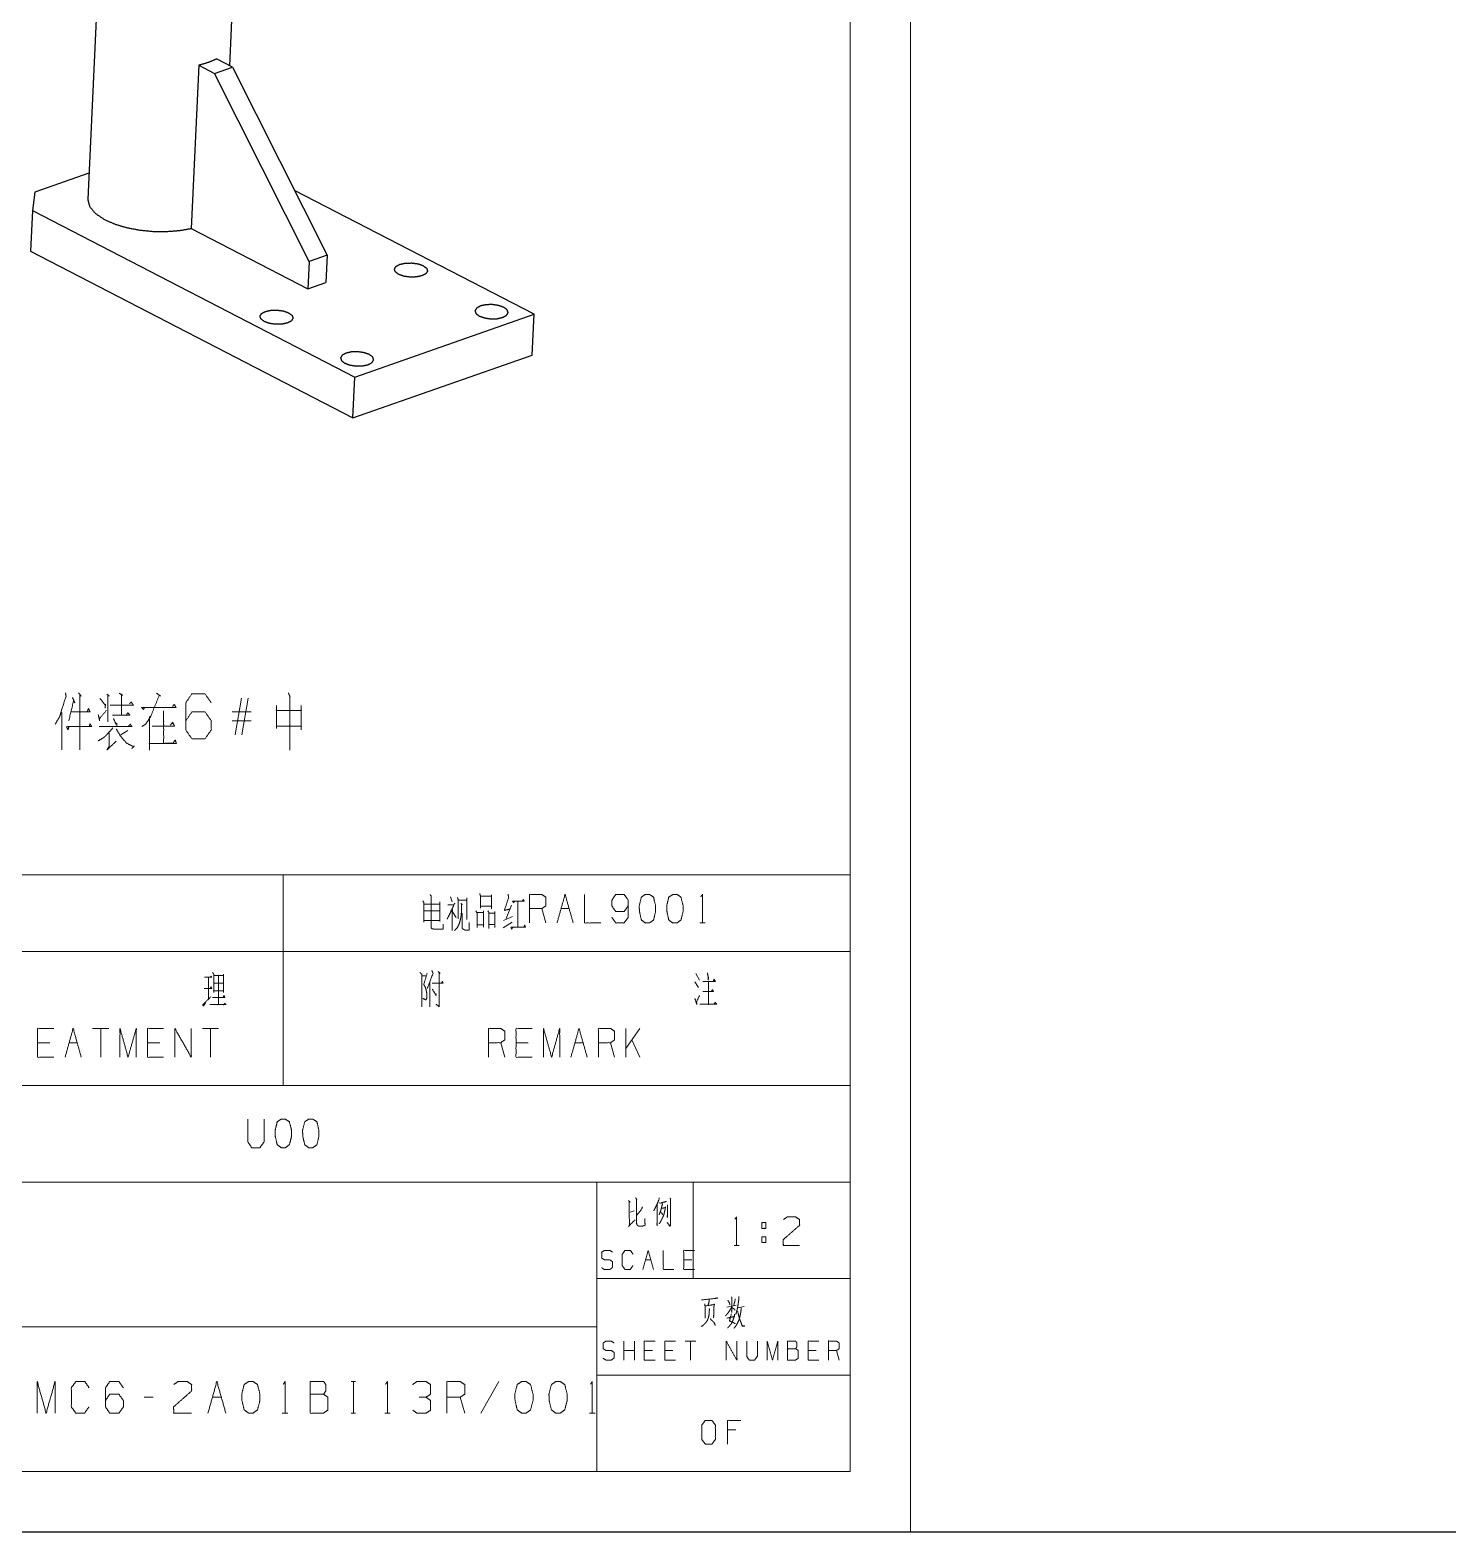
# Model space of a CAD drawing. Header units: millimetres. Extents: x 2210 to 79821, y -19430 to 2344.
# Drawn here: x 7798.7 to 7916.2, y 1492.8 to 1617.3 of the extents above; entities that cross this region are included whole.
import ezdxf

# ---------------------------------------------------------------- set-up
doc = ezdxf.new("R2010")
doc.units = ezdxf.units.MM
doc.layers.add('101', color=7, linetype='Continuous', true_color=0xffffff)

msp = doc.modelspace()

# ---------------------------------------------------------------- linework, layer by layer
msp.add_line((2209.78, 1492.82), (13049.16, 1492.82))
at = {"layer": '101', "color": 133, "linetype": 'Continuous', "lineweight": 18}
for p, q in [((7871.68, 1492.82), (7871.68, 1789.82)), ((7866.68, 1497.82), (7866.68, 1784.82)), ((7686.68, 1529.82), (7866.68, 1529.82)), ((7686.68, 1521.82), (7866.68, 1521.82)), ((7845.68, 1521.82), (7845.68, 1497.82)), ((7853.68, 1521.82), (7853.68, 1513.82)), ((7845.68, 1513.82), (7866.68, 1513.82)), ((7736.68, 1509.82), (7845.68, 1509.82)), ((7845.68, 1505.82), (7866.68, 1505.82)), ((7476.68, 1497.82), (7866.68, 1497.82)), ((7686.68, 1497.82), (7866.68, 1497.82)), ((7451.68, 1492.82), (7871.68, 1492.82))]:
    msp.add_line(p, q, dxfattribs=at)
at = {"layer": '101', "color": 92, "linetype": 'Continuous', "lineweight": 25}
for p, q in [((7806.08, 1659.65), (7803.5, 1603.3)), ((7815.27, 1614.36), (7817.32, 1659.13)), ((7803.6, 1605.46), (7799.1, 1603.88)), ((7799.1, 1603.88), (7798.91, 1602.36)), ((7840.49, 1593.76), (7820.63, 1604.03)), ((7798.91, 1602.36), (7798.76, 1598.98)), ((7798.91, 1602.36), (7825.64, 1588.54)), ((7798.76, 1598.98), (7825.48, 1585.16)), ((7825.64, 1588.54), (7840.49, 1593.76)), ((7840.34, 1590.38), (7840.49, 1593.76)), ((7825.48, 1585.16), (7840.34, 1590.38)), ((7825.48, 1585.16), (7825.64, 1588.54))]:
    msp.add_line(p, q, dxfattribs=at)
at = {"layer": '101', "color": 72, "linetype": 'Continuous', "lineweight": 25}
for p, q in [((7815.49, 1614.24), (7814.18, 1614.92)), ((7812.7, 1614.4), (7812.08, 1600.87)), ((7812.7, 1614.4), (7814.01, 1613.72)), ((7814.01, 1613.72), (7815.49, 1614.24)), ((7821.85, 1598.13), (7814.01, 1613.72)), ((7815.49, 1614.24), (7823.33, 1598.65)), ((7812.08, 1600.87), (7821.74, 1595.88)), ((7823.33, 1598.65), (7821.85, 1598.13)), ((7823.33, 1598.65), (7823.23, 1596.4)), ((7821.85, 1598.13), (7821.74, 1595.88)), ((7821.74, 1595.88), (7823.23, 1596.4))]:
    msp.add_line(p, q, dxfattribs=at)
at = {"layer": '101', "color": 72, "linetype": 'Continuous', "lineweight": 18}
for p, q in [((7815.71, 1558.91), (7816.24, 1561.95)), ((7816.8, 1561.95), (7816.27, 1558.91)), ((7801.34, 1560.76), (7801.34, 1557.65)), ((7817.05, 1560.8), (7815.46, 1560.8)), ((7817.05, 1560.06), (7815.46, 1560.06)), ((7806.82, 1559.27), (7806.24, 1558.91)), ((7789.68, 1547.28), (7819.68, 1547.28)), ((7819.68, 1547.28), (7819.68, 1540.93)), ((7819.68, 1547.28), (7866.68, 1547.28)), ((7866.68, 1547.28), (7866.68, 1540.93)), ((7832.67, 1545.05), (7832.67, 1543.42)), ((7833.55, 1545.47), (7833.71, 1545.05)), ((7839.13, 1545.05), (7839.13, 1543)), ((7831.36, 1544.85), (7832.63, 1544.85)), ((7831.36, 1544.32), (7832.63, 1544.32)), ((7833.73, 1544.22), (7834.03, 1543.75)), ((7837.96, 1543.52), (7838.69, 1543.85)), ((7838.61, 1544.77), (7838.17, 1543.67)), ((7841.46, 1543.3), (7841.12, 1544.5)), ((7842.73, 1544.5), (7843.4, 1544.5)), ((7831.38, 1543.52), (7832.63, 1543.52)), ((7837.94, 1542.9), (7838.67, 1543.37)), ((7854.23, 1543.3), (7854.66, 1543.3)), ((7789.68, 1540.93), (7819.68, 1540.93)), ((7819.68, 1540.93), (7866.68, 1540.93)), ((7819.68, 1540.93), (7819.68, 1529.82)), ((7866.68, 1540.93), (7866.68, 1529.82)), ((7831.2, 1538.92), (7831.56, 1538.92)), ((7832.53, 1539.27), (7832.7, 1539.12)), ((7853.9, 1539.12), (7854.2, 1538.57)), ((7813.5, 1538.77), (7813.5, 1536.95)), ((7813.94, 1538.3), (7814.72, 1538.3)), ((7831.86, 1538.42), (7831.86, 1536.35)), ((7853.81, 1538.42), (7854.11, 1537.95)), ((7805.24, 1534.56), (7803.9, 1534.56)), ((7804.57, 1534.56), (7804.57, 1532.18)), ((7814.34, 1534.56), (7813, 1534.56)), ((7813.67, 1534.56), (7813.67, 1532.18)), ((7849.26, 1534.56), (7848.1, 1532.91)), ((7848.1, 1532.18), (7848.1, 1534.56)), ((7800.35, 1533.38), (7799.34, 1533.38)), ((7801.95, 1533.38), (7802.63, 1533.38)), ((7809.46, 1533.38), (7808.45, 1533.38)), ((7838.06, 1532.18), (7837.72, 1533.38)), ((7840, 1533.38), (7838.99, 1533.38)), ((7843.88, 1533.38), (7844.55, 1533.38)), ((7847.16, 1532.18), (7846.83, 1533.38)), ((7849.26, 1532.18), (7848.59, 1533.61)), ((7789.68, 1529.82), (7819.68, 1529.82)), ((7819.68, 1529.82), (7866.68, 1529.82)), ((7848.46, 1519.32), (7848.78, 1519.44)), ((7857.06, 1516.56), (7857.48, 1516.56)), ((7859.37, 1517.29), (7859.7, 1517.29)), ((7859.37, 1517.29), (7859.37, 1516.81)), ((7849.72, 1515.38), (7850.17, 1515.38)), ((7853.56, 1515.38), (7852.89, 1515.38)), ((7856.46, 1511.45), (7857.25, 1511.62)), ((7857.37, 1511.39), (7857.91, 1511.51)), ((7847.92, 1507.07), (7847.92, 1508.64)), ((7848.81, 1507.87), (7847.92, 1507.87)), ((7848.81, 1507.07), (7848.81, 1508.64)), ((7850.29, 1507.87), (7849.62, 1507.87)), ((7851.98, 1507.87), (7851.32, 1507.87)), ((7853.9, 1508.64), (7853.01, 1508.64)), ((7853.46, 1508.64), (7853.46, 1507.07)), ((7863.87, 1507.87), (7863.2, 1507.87)), ((7865.78, 1507.07), (7865.56, 1507.87)), ((7825.32, 1505.29), (7825.69, 1505.29)), ((7825.51, 1505.29), (7825.51, 1502.67)), ((7837.57, 1505.29), (7836.08, 1502.67)), ((7808.91, 1503.99), (7808.17, 1503.99)), ((7813.83, 1503.99), (7814.57, 1503.99)), ((7834.74, 1502.67), (7834.37, 1503.99)), ((7819.62, 1502.67), (7820.09, 1502.67)), ((7825.32, 1502.67), (7825.69, 1502.67)), ((7828.11, 1502.67), (7828.57, 1502.67)), ((7845.08, 1502.67), (7845.55, 1502.67)), ((7857.21, 1501.28), (7856.52, 1501.28))]:
    msp.add_line(p, q, dxfattribs=at)
at = {"layer": '101', "color": 72, "linetype": 'Continuous', "lineweight": 25}
msp.add_open_spline([(7814.18, 1614.92), (7813.5, 1614.63), (7812.7, 1614.4)], degree=1, knots=[0, 0, 0.470752, 1, 1], dxfattribs=at)
at = {"layer": '101', "color": 92, "linetype": 'Continuous', "lineweight": 25}
for points, knots in [([(7803.5, 1603.3), (7803.65, 1602.7), (7804.14, 1602.11), (7804.94, 1601.58)], [0, 0, 0.266456, 0.591665, 1, 1]), ([(7804.94, 1601.58), (7805.77, 1601.23), (7806.73, 1600.94), (7807.78, 1600.74), (7808.88, 1600.63), (7810, 1600.62), (7811.08, 1600.7), (7812.08, 1600.87)], [0, 0, 0.123162, 0.260055, 0.40687, 0.559108, 0.711922, 0.860423, 1, 1]), ([(7829.26, 1597.07), (7829.69, 1596.91), (7830.21, 1596.84), (7830.74, 1596.85), (7831.2, 1596.95), (7831.52, 1597.12), (7831.66, 1597.34), (7831.58, 1597.57), (7831.31, 1597.78), (7830.88, 1597.94), (7830.36, 1598.01), (7829.83, 1598), (7829.37, 1597.9), (7829.05, 1597.73), (7828.91, 1597.51), (7828.99, 1597.28), (7829.26, 1597.07)], [0, 0, 0.071443, 0.153652, 0.236754, 0.310623, 0.36774, 0.407834, 0.446061, 0.500001, 0.571437, 0.653653, 0.736748, 0.810617, 0.867741, 0.907834, 0.94606, 1, 1]), ([(7818.12, 1593.16), (7818.55, 1593), (7819.07, 1592.93), (7819.6, 1592.94), (7820.06, 1593.04), (7820.38, 1593.21), (7820.51, 1593.43), (7820.44, 1593.66), (7820.16, 1593.87), (7819.73, 1594.03), (7819.21, 1594.1), (7818.68, 1594.09), (7818.22, 1593.99), (7817.9, 1593.82), (7817.77, 1593.6), (7817.85, 1593.37), (7818.12, 1593.16)], [0, 0, 0.071443, 0.153652, 0.236754, 0.310623, 0.36774, 0.407834, 0.446061, 0.500001, 0.571437, 0.653653, 0.736748, 0.810617, 0.867741, 0.907834, 0.94606, 1, 1]), ([(7837.99, 1594.33), (7838.26, 1594.12), (7838.34, 1593.89), (7838.21, 1593.67), (7837.88, 1593.5), (7837.42, 1593.39), (7836.89, 1593.38), (7836.37, 1593.46), (7835.94, 1593.61), (7835.67, 1593.82), (7835.59, 1594.05), (7835.73, 1594.27), (7836.05, 1594.45), (7836.51, 1594.55), (7837.04, 1594.56), (7837.56, 1594.48), (7837.99, 1594.33)], [0, 0, 0.053941, 0.092167, 0.13226, 0.189383, 0.263252, 0.346348, 0.428563, 0.5, 0.55394, 0.592166, 0.63226, 0.689377, 0.763246, 0.846341, 0.928557, 1, 1]), ([(7826.84, 1590.42), (7827.12, 1590.21), (7827.19, 1589.98), (7827.06, 1589.76), (7826.74, 1589.58), (7826.28, 1589.48), (7825.75, 1589.47), (7825.23, 1589.55), (7824.8, 1589.7), (7824.53, 1589.91), (7824.45, 1590.14), (7824.58, 1590.36), (7824.9, 1590.53), (7825.36, 1590.64), (7825.9, 1590.65), (7826.41, 1590.57), (7826.84, 1590.42)], [0, 0, 0.053941, 0.092167, 0.13226, 0.189383, 0.263252, 0.346348, 0.428563, 0.5, 0.55394, 0.592166, 0.63226, 0.689377, 0.763246, 0.846341, 0.928557, 1, 1])]:
    msp.add_open_spline(points, degree=1, knots=knots, dxfattribs=at)
at = {"layer": '101', "color": 72, "linetype": 'Continuous', "lineweight": 18}
for points, knots in [([(7801.65, 1562.38), (7801.7, 1562.1), (7801.31, 1560.88), (7801.18, 1560.41), (7801.01, 1560.14), (7800.81, 1559.78)], [0, 0, 0.101084, 0.561698, 0.738771, 0.85462, 1, 1]), ([(7802.23, 1561.99), (7802.43, 1561.55), (7802.32, 1561.71), (7801.93, 1560.06)], [0, 0, 0.200659, 0.282161, 1, 1]), ([(7802.73, 1562.38), (7802.96, 1562.1), (7802.85, 1562.22), (7802.85, 1557.65)], [0, 0, 0.069696, 0.101624, 1, 1]), ([(7804.51, 1561.91), (7804.98, 1561.32), (7804.98, 1561.43), (7804.93, 1561.12)], [0, 0, 0.63342, 0.732283, 1, 1]), ([(7805.09, 1562.26), (7805.29, 1562.1), (7805.15, 1562.22), (7805.15, 1559.98)], [0, 0, 0.093589, 0.161776, 1, 1]), ([(7805.37, 1561.36), (7807.27, 1561.36), (7807.1, 1561.63), (7806.96, 1561.47)], [0, 0, 0.780467, 0.913344, 1, 1]), ([(7806.1, 1562.34), (7806.4, 1562.18), (7806.29, 1562.22), (7806.29, 1560.53), (7805.54, 1560.53), (7806.99, 1560.53), (7806.82, 1560.73), (7806.68, 1560.49)], [0, 0, 0.070459, 0.094624, 0.441068, 0.594866, 0.891067, 0.943891, 1, 1]), ([(7808.23, 1561.16), (7808.1, 1561), (7807.98, 1561.16), (7810.8, 1561.16), (7810.68, 1561.43), (7810.52, 1561.24)], [0, 0, 0.055748, 0.106908, 0.85267, 0.931517, 1, 1]), ([(7809.21, 1562.34), (7809.54, 1562.1), (7809.43, 1562.18), (7808.71, 1560.41), (7808.43, 1559.98), (7808.29, 1559.78), (7807.98, 1559.58)], [0, 0, 0.114307, 0.152407, 0.68711, 0.830947, 0.898301, 1, 1]), ([(7811.62, 1560.06), (7812.13, 1560.8), (7813.21, 1560.8), (7813.74, 1560.06), (7813.74, 1559.31), (7813.21, 1558.56), (7812.13, 1558.56), (7811.62, 1559.31), (7811.62, 1561.55), (7812.13, 1562.3), (7813.21, 1562.3), (7813.74, 1561.55)], [0, 0, 0.076963, 0.16976, 0.248073, 0.312018, 0.390332, 0.483128, 0.560091, 0.751927, 0.82889, 0.921686, 1, 1]), ([(7820.13, 1562.38), (7820.27, 1562.02), (7820.24, 1562.1), (7820.24, 1557.62), (7820.24, 1559.62), (7819.18, 1559.62), (7821.19, 1559.62), (7821.19, 1559.31), (7821.19, 1561.32), (7821.19, 1560.92), (7819.13, 1560.92), (7819.13, 1561.32), (7819.13, 1559.43)], [0, 0, 0.022286, 0.027175, 0.289921, 0.407465, 0.469386, 0.586709, 0.605147, 0.722691, 0.745739, 0.866322, 0.88937, 1, 1]), ([(7802.12, 1560.8), (7803.68, 1560.8), (7803.57, 1561.08), (7803.43, 1560.8)], [0, 0, 0.72007, 0.857374, 1, 1]), ([(7804.37, 1560.57), (7804.48, 1560.06), (7804.45, 1560.21), (7805.04, 1560.92)], [0, 0, 0.326888, 0.426692, 1, 1]), ([(7805.62, 1560.25), (7805.85, 1559.78), (7805.9, 1559.86), (7805.9, 1559.62)], [0, 0, 0.610895, 0.723699, 1, 1]), ([(7808.62, 1560.41), (7808.62, 1557.62), (7808.62, 1558.17), (7810.85, 1558.17), (7810.74, 1558.48), (7810.57, 1558.21), (7809.79, 1558.21), (7809.79, 1560.88), (7809.79, 1559.62), (7808.82, 1559.62), (7810.68, 1559.62), (7810.54, 1559.94), (7810.35, 1559.7)], [0, 0, 0.193637, 0.231818, 0.386075, 0.409216, 0.431539, 0.485528, 0.670983, 0.758256, 0.825745, 0.954934, 0.978788, 1, 1]), ([(7801.93, 1559.58), (7801.87, 1559.31), (7801.73, 1559.58), (7803.82, 1559.58), (7803.68, 1559.82), (7803.63, 1559.62)], [0, 0, 0.089078, 0.1869, 0.848321, 0.935184, 1, 1]), ([(7805.57, 1559.47), (7805.12, 1558.95), (7804.9, 1558.72), (7804.37, 1558.4)], [0, 0, 0.419145, 0.61972, 1, 1]), ([(7804.45, 1559.58), (7807.15, 1559.58), (7807.02, 1559.78), (7806.88, 1559.62)], [0, 0, 0.8568, 0.933301, 1, 1]), ([(7805.26, 1559.07), (7805.26, 1557.93), (7805.09, 1557.65), (7805.85, 1558.36)], [0, 0, 0.457251, 0.586309, 1, 1]), ([(7805.85, 1559.39), (7806.24, 1558.76), (7806.71, 1558.21), (7807.27, 1557.93), (7807.38, 1557.97), (7807.15, 1557.77)], [0, 0, 0.295856, 0.586011, 0.834124, 0.881291, 1, 1]), ([(7831.27, 1545.15), (7831.34, 1545), (7831.34, 1543.37)], [0, 0, 0.092597, 1, 1]), ([(7831.87, 1545.65), (7831.96, 1545.55), (7831.96, 1542.92), (7832.02, 1542.82), (7832.17, 1542.8), (7832.95, 1542.8), (7832.95, 1543.2)], [0, 0, 0.031698, 0.655157, 0.682037, 0.720284, 0.904996, 1, 1]), ([(7834.13, 1545.42), (7834.2, 1545.25), (7834.2, 1543.65)], [0, 0, 0.105514, 1, 1]), ([(7834.2, 1545.2), (7834.91, 1545.2), (7834.91, 1545.37), (7834.91, 1543.6)], [0, 0, 0.266094, 0.331958, 1, 1]), ([(7835.98, 1545.75), (7836.06, 1545.5), (7836.06, 1544.52), (7836.06, 1544.7), (7836.97, 1544.7), (7836.97, 1544.47), (7836.97, 1545.65), (7836.97, 1545.52), (7836.06, 1545.52)], [0, 0, 0.054432, 0.258706, 0.29537, 0.487932, 0.535072, 0.781249, 0.807438, 1, 1]), ([(7838.33, 1545.7), (7838.38, 1545.42), (7838.03, 1544.35), (7838.53, 1544.47)], [0, 0, 0.145701, 0.734427, 1, 1]), ([(7838.86, 1545.07), (7838.77, 1545), (7838.7, 1545.12), (7839.66, 1545.12), (7839.59, 1545.25), (7839.52, 1545.12)], [0, 0, 0.077218, 0.17288, 0.808676, 0.904338, 1, 1]), ([(7840.11, 1543.3), (7840.11, 1545.67), (7841.12, 1545.67), (7841.46, 1545.45), (7841.46, 1544.72), (7841.12, 1544.5), (7840.11, 1544.5)], [0, 0, 0.400951, 0.571036, 0.639278, 0.761673, 0.829915, 1, 1]), ([(7842.39, 1543.3), (7843.06, 1545.67), (7843.73, 1543.3)], [0, 0, 0.499999, 1, 1]), ([(7844.67, 1545.67), (7844.67, 1543.3), (7846.01, 1543.3)], [0, 0, 0.638733, 1, 1]), ([(7846.94, 1543.77), (7847.26, 1543.3), (7847.95, 1543.3), (7848.29, 1543.77), (7848.29, 1545.2), (7847.95, 1545.67), (7847.26, 1545.67), (7846.94, 1545.2), (7846.93, 1544.72), (7847.26, 1544.25), (7847.95, 1544.25), (7848.29, 1544.72)], [0, 0, 0.076857, 0.169525, 0.247728, 0.439296, 0.517498, 0.610166, 0.687023, 0.750924, 0.829129, 0.921797, 1, 1]), ([(7850.05, 1543.3), (7850.39, 1543.55), (7850.56, 1544.25), (7850.56, 1544.72), (7850.39, 1545.45), (7850.05, 1545.67), (7849.71, 1545.67), (7849.38, 1545.45), (7849.2, 1544.72), (7849.22, 1544.25), (7849.38, 1543.55), (7849.71, 1543.3), (7850.05, 1543.3)], [0, 0, 0.067524, 0.18397, 0.260582, 0.380942, 0.446139, 0.500302, 0.565504, 0.685862, 0.762527, 0.878308, 0.945837, 1, 1]), ([(7852.33, 1543.3), (7852.66, 1543.55), (7852.84, 1544.25), (7852.84, 1544.72), (7852.66, 1545.45), (7852.33, 1545.67), (7851.99, 1545.67), (7851.65, 1545.45), (7851.48, 1544.72), (7851.5, 1544.25), (7851.65, 1543.55), (7851.99, 1543.3), (7852.33, 1543.3)], [0, 0, 0.06753, 0.183975, 0.260587, 0.380946, 0.446148, 0.500311, 0.565508, 0.685866, 0.762532, 0.878313, 0.945837, 1, 1]), ([(7854.3, 1545.47), (7854.44, 1545.67), (7854.44, 1543.3)], [0, 0, 0.093486, 1, 1]), ([(7833.34, 1544.8), (7833.83, 1544.8), (7833.92, 1544.95), (7833.28, 1543.62), (7833.71, 1544.45), (7833.71, 1542.67)], [0, 0, 0.102218, 0.138179, 0.441776, 0.633382, 1, 1]), ([(7834.42, 1544.92), (7834.56, 1544.82), (7834.47, 1544.82), (7834.47, 1544.2), (7834.42, 1543.77), (7834.36, 1543.5), (7834.27, 1543.2), (7834.13, 1542.92), (7833.9, 1542.67)], [0, 0, 0.067741, 0.102315, 0.346795, 0.514328, 0.623882, 0.746214, 0.867178, 1, 1]), ([(7834.52, 1544.12), (7834.52, 1542.85), (7834.65, 1542.77), (7834.8, 1542.7), (7835.1, 1542.7), (7835.1, 1543.35)], [0, 0, 0.500781, 0.55761, 0.626688, 0.744702, 1, 1]), ([(7835.67, 1544.3), (7835.76, 1544.12), (7835.76, 1542.92), (7835.76, 1543.15), (7836.3, 1543.15), (7836.3, 1542.95), (7836.3, 1544.3), (7836.3, 1544.17), (7835.76, 1544.17)], [0, 0, 0.044639, 0.317869, 0.369099, 0.493859, 0.539397, 0.84678, 0.87524, 1, 1]), ([(7836.66, 1544.32), (7836.73, 1544.17), (7836.73, 1542.85), (7836.73, 1543.17), (7837.24, 1543.17), (7837.24, 1542.92), (7837.24, 1544.25), (7837.24, 1544.12), (7836.74, 1544.12)], [0, 0, 0.036663, 0.329593, 0.401444, 0.514757, 0.570026, 0.862955, 0.89059, 1, 1]), ([(7838.72, 1542.92), (7838.63, 1542.8), (7838.58, 1542.95), (7839.78, 1542.95), (7839.71, 1543.12), (7839.66, 1543)], [0, 0, 0.083253, 0.169787, 0.823494, 0.926146, 1, 1]), ([(7813.18, 1538.8), (7813.78, 1538.8), (7813.71, 1538.9), (7813.67, 1538.77)], [0, 0, 0.704243, 0.847777, 1, 1]), ([(7813.85, 1539.2), (7813.94, 1539.05), (7813.94, 1537.55), (7813.94, 1537.67), (7814.75, 1537.67), (7814.75, 1537.55), (7814.75, 1539.05), (7814.75, 1538.95), (7813.94, 1538.95), (7814.33, 1538.95), (7814.33, 1536.55), (7813.62, 1536.55), (7814.96, 1536.55), (7814.88, 1536.6), (7814.86, 1536.65), (7814.75, 1536.5)], [0, 0, 0.016856, 0.162098, 0.174201, 0.252928, 0.265031, 0.410272, 0.419955, 0.498682, 0.536334, 0.76872, 0.837175, 0.967244, 0.977077, 0.982211, 1, 1]), ([(7831.03, 1539.2), (7831.18, 1539.05), (7831.18, 1536.35)], [0, 0, 0.074914, 1, 1]), ([(7831.63, 1539.15), (7831.34, 1538.2), (7831.45, 1538.02), (7831.52, 1537.85), (7831.59, 1537.5), (7831.59, 1537.07), (7831.52, 1536.92), (7831.27, 1537.05)], [0, 0, 0.379822, 0.458229, 0.530553, 0.667378, 0.830233, 0.893776, 1, 1]), ([(7832.02, 1539.35), (7832.12, 1539.12), (7831.64, 1537.9)], [0, 0, 0.159107, 1, 1]), ([(7832.63, 1539.17), (7832.63, 1536.35), (7832.37, 1536.57)], [0, 0, 0.890401, 1, 1]), ([(7854.85, 1539.17), (7854.94, 1538.7), (7854.96, 1538.8), (7854.9, 1538.57)], [0, 0, 0.592181, 0.716658, 1, 1]), ([(7813.16, 1537.87), (7813.78, 1537.87), (7813.71, 1538.02), (7813.67, 1537.9)], [0, 0, 0.676561, 0.857934, 1, 1]), ([(7832.03, 1538.3), (7832.95, 1538.3), (7832.88, 1538.45), (7832.83, 1538.32)], [0, 0, 0.752923, 0.888763, 1, 1]), ([(7832.05, 1537.82), (7832.37, 1537.3), (7832.39, 1537.4), (7832.3, 1537.42)], [0, 0, 0.760418, 0.886215, 1, 1]), ([(7854.94, 1538.42), (7854.94, 1536.57), (7854.23, 1536.57), (7855.63, 1536.57), (7855.49, 1536.72), (7855.4, 1536.57)], [0, 0, 0.426906, 0.590047, 0.912256, 0.959823, 1, 1]), ([(7854.46, 1538.45), (7855.52, 1538.45), (7855.4, 1538.65), (7855.35, 1538.47)], [0, 0, 0.717261, 0.876328, 1, 1]), ([(7854.48, 1537.62), (7855.36, 1537.62), (7855.27, 1537.77), (7855.19, 1537.65)], [0, 0, 0.729813, 0.873574, 1, 1]), ([(7813.25, 1536.67), (7813.09, 1536.42), (7813.02, 1536.5), (7813.71, 1537.2)], [0, 0, 0.214427, 0.289033, 1, 1]), ([(7813.85, 1537.12), (7814.86, 1537.12), (7814.79, 1537.3), (7814.72, 1537.15)], [0, 0, 0.739673, 0.878255, 1, 1]), ([(7853.81, 1537.05), (7853.98, 1536.55), (7853.95, 1536.77), (7854.21, 1537.3)], [0, 0, 0.39393, 0.563113, 1, 1]), ([(7800.69, 1532.18), (7799.34, 1532.18), (7799.34, 1534.56), (7800.69, 1534.56)], [0, 0, 0.26539, 0.73461, 1, 1]), ([(7801.62, 1532.18), (7802.29, 1534.56), (7802.96, 1532.18)], [0, 0, 0.499999, 1, 1]), ([(7806.17, 1532.18), (7806.17, 1534.56), (7806.84, 1532.18), (7807.52, 1534.56), (7807.52, 1532.18)], [0, 0, 0.245192, 0.500001, 0.754808, 1, 1]), ([(7809.79, 1532.18), (7808.45, 1532.18), (7808.45, 1534.56), (7809.79, 1534.56)], [0, 0, 0.26539, 0.73461, 1, 1]), ([(7810.72, 1532.18), (7810.72, 1534.56), (7812.07, 1532.18), (7812.07, 1534.56)], [0, 0, 0.317574, 0.682426, 1, 1]), ([(7836.71, 1532.18), (7836.71, 1534.56), (7837.72, 1534.56), (7838.06, 1534.33), (7838.06, 1533.61), (7837.72, 1533.38), (7836.71, 1533.38)], [0, 0, 0.400952, 0.571031, 0.639278, 0.761674, 0.829922, 1, 1]), ([(7840.33, 1532.18), (7838.99, 1532.18), (7838.99, 1534.56), (7840.33, 1534.56)], [0, 0, 0.26539, 0.73461, 1, 1]), ([(7841.27, 1532.18), (7841.27, 1534.56), (7841.94, 1532.18), (7842.61, 1534.56), (7842.61, 1532.18)], [0, 0, 0.245192, 0.499999, 0.754808, 1, 1]), ([(7845.82, 1532.18), (7845.82, 1534.56), (7846.83, 1534.56), (7847.16, 1534.33), (7847.16, 1533.61), (7846.83, 1533.38), (7845.82, 1533.38)], [0, 0, 0.400951, 0.571036, 0.639278, 0.761673, 0.829915, 1, 1]), ([(7816.77, 1527.05), (7816.77, 1525.15), (7817.09, 1524.67), (7817.76, 1524.67), (7818.11, 1525.15), (7818.11, 1527.05)], [0, 0, 0.337152, 0.4386, 0.55778, 0.662848, 1, 1]), ([(7819.87, 1524.67), (7820.21, 1524.92), (7820.39, 1525.62), (7820.39, 1526.1), (7820.21, 1526.82), (7819.87, 1527.05), (7819.54, 1527.05), (7819.2, 1526.82), (7819.03, 1526.1), (7819.04, 1525.62), (7819.2, 1524.92), (7819.54, 1524.67), (7819.87, 1524.67)], [0, 0, 0.067524, 0.183971, 0.260583, 0.380942, 0.446139, 0.500302, 0.565504, 0.685862, 0.762527, 0.878308, 0.945837, 1, 1]), ([(7822.15, 1524.67), (7822.49, 1524.92), (7822.66, 1525.62), (7822.66, 1526.1), (7822.49, 1526.82), (7822.15, 1527.05), (7821.82, 1527.05), (7821.48, 1526.82), (7821.3, 1526.1), (7821.32, 1525.62), (7821.48, 1524.92), (7821.82, 1524.67), (7822.15, 1524.67)], [0, 0, 0.06753, 0.183975, 0.260587, 0.380946, 0.446148, 0.500311, 0.565508, 0.685866, 0.762531, 0.878313, 0.945837, 1, 1]), ([(7848.3, 1520.29), (7848.45, 1520.17), (7848.36, 1520.21), (7848.39, 1518.22), (7848.3, 1518.14), (7848.86, 1518.7)], [0, 0, 0.060255, 0.090729, 0.71461, 0.752496, 1, 1]), ([(7848.9, 1520.52), (7849.02, 1520.37), (7848.97, 1520.42), (7848.97, 1519.55), (7848.97, 1518.86), (7848.97, 1518.76), (7848.99, 1518.37), (7849.03, 1518.26), (7849.09, 1518.2), (7849.22, 1518.16), (7849.49, 1518.18), (7849.68, 1518.24), (7849.69, 1518.26), (7849.66, 1518.8)], [0, 0, 0.050887, 0.067371, 0.30486, 0.491459, 0.519732, 0.627242, 0.657953, 0.681265, 0.71898, 0.791172, 0.845841, 0.852765, 1, 1]), ([(7850.86, 1520.52), (7850.85, 1520.42), (7850.67, 1519.96), (7850.53, 1519.69), (7850.41, 1519.44)], [0, 0, 0.089072, 0.504979, 0.766001, 1, 1]), ([(7850.88, 1520.11), (7850.91, 1520.08), (7850.94, 1520.08), (7851.45, 1520.21), (7851.4, 1520.21), (7851.33, 1520.17)], [0, 0, 0.049781, 0.090425, 0.822292, 0.883256, 1, 1]), ([(7851.75, 1520.5), (7851.81, 1520.42), (7851.78, 1520.4), (7851.8, 1518.35), (7851.8, 1518.33), (7851.78, 1518.2), (7851.75, 1518.16), (7851.52, 1518.47), (7851.75, 1518.18), (7851.78, 1518.26)], [0, 0, 0.031372, 0.042462, 0.676473, 0.682877, 0.721567, 0.737252, 0.857566, 0.97283, 1, 1]), ([(7848.97, 1519.05), (7849.4, 1519.59), (7849.47, 1519.77)], [0, 0, 0.77398, 1, 1]), ([(7850.7, 1519.96), (7850.69, 1518.2), (7850.67, 1518.33), (7850.67, 1518.35), (7850.69, 1518.53)], [0, 0, 0.841012, 0.900786, 0.910681, 1, 1]), ([(7851.11, 1520.04), (7851.13, 1520), (7851.05, 1519.71), (7850.98, 1519.44), (7850.91, 1519.26), (7850.85, 1519.11)], [0, 0, 0.044891, 0.350478, 0.63559, 0.840224, 1, 1]), ([(7851.11, 1519.65), (7851.4, 1519.71), (7851.37, 1519.77), (7851.35, 1519.55), (7851.29, 1519.34), (7851.26, 1519.17), (7851.2, 1519.01), (7851.13, 1518.86), (7851.05, 1518.7), (7850.98, 1518.57), (7850.91, 1518.43), (7850.85, 1518.37)], [0, 0, 0.158182, 0.194476, 0.315843, 0.429568, 0.518472, 0.611327, 0.697145, 0.792857, 0.869066, 0.954883, 1, 1]), ([(7850.96, 1519.34), (7851.1, 1519.22), (7851.13, 1519.11)], [0, 0, 0.6273, 1, 1]), ([(7851.54, 1519.94), (7851.56, 1519.9), (7851.54, 1519.88), (7851.54, 1518.88), (7851.52, 1518.99), (7851.54, 1519.11)], [0, 0, 0.038712, 0.066084, 0.824707, 0.904517, 1, 1]), ([(7857.13, 1518.74), (7857.27, 1518.94), (7857.27, 1516.56)], [0, 0, 0.093487, 1, 1]), ([(7861.15, 1518.71), (7861.47, 1518.94), (7862.16, 1518.94), (7862.49, 1518.71), (7862.49, 1518.24), (7861.13, 1517.04), (7861.15, 1516.56), (7862.49, 1516.56)], [0, 0, 0.069688, 0.192972, 0.265273, 0.350226, 0.674741, 0.759753, 1, 1]), ([(7859.37, 1517.99), (7859.37, 1518.46), (7859.7, 1518.46), (7859.7, 1517.99), (7859.37, 1517.99)], [0, 0, 0.292916, 0.5, 0.792916, 1, 1]), ([(7859.7, 1517.29), (7859.7, 1516.81), (7859.37, 1516.81)], [0, 0, 0.585831, 1, 1]), ([(7846.09, 1514.73), (7846.31, 1514.58), (7846.77, 1514.58), (7846.99, 1514.75), (7846.99, 1515.21), (7846.77, 1515.38), (7846.33, 1515.38), (7846.09, 1515.53), (7846.09, 1516.01), (7846.33, 1516.16), (7846.77, 1516.16), (7846.99, 1516.01)], [0, 0, 0.068029, 0.184052, 0.254519, 0.372336, 0.442804, 0.555843, 0.62637, 0.748396, 0.818923, 0.931962, 1, 1]), ([(7848.68, 1514.9), (7848.46, 1514.58), (7848.02, 1514.58), (7847.8, 1514.9), (7847.8, 1515.84), (7848.02, 1516.16), (7848.47, 1516.16), (7848.69, 1515.84)], [0, 0, 0.114571, 0.243364, 0.357935, 0.638587, 0.753157, 0.885429, 1, 1]), ([(7849.5, 1514.58), (7849.94, 1516.16), (7850.39, 1514.58)], [0, 0, 0.499998, 1, 1]), ([(7851.2, 1516.16), (7851.2, 1514.58), (7852.08, 1514.58)], [0, 0, 0.638737, 1, 1]), ([(7853.78, 1514.58), (7852.89, 1514.58), (7852.89, 1516.16), (7853.78, 1516.16)], [0, 0, 0.265388, 0.734612, 1, 1]), ([(7854.37, 1512.05), (7855.71, 1512.2), (7855.66, 1512.22), (7855.51, 1512.2)], [0, 0, 0.865805, 0.905503, 1, 1]), ([(7854.63, 1511.72), (7854.66, 1511.55), (7854.68, 1511.12), (7854.68, 1510.54), (7854.66, 1510.62), (7854.66, 1510.77)], [0, 0, 0.119124, 0.427226, 0.837796, 0.897358, 1, 1]), ([(7854.66, 1511.55), (7855.45, 1511.68), (7855.41, 1511.72), (7855.39, 1511.37), (7855.39, 1511), (7855.38, 1510.77), (7855.36, 1510.58), (7855.35, 1510.66), (7855.38, 1510.85)], [0, 0, 0.351984, 0.378534, 0.533493, 0.697426, 0.797814, 0.880033, 0.917028, 1, 1]), ([(7854.98, 1512.11), (7855.01, 1511.99), (7854.91, 1511.6)], [0, 0, 0.238945, 1, 1]), ([(7856.87, 1511.47), (7856.74, 1511.24), (7856.61, 1511.04), (7856.48, 1510.87), (7856.34, 1510.73)], [0, 0, 0.287233, 0.555137, 0.786183, 1, 1]), ([(7856.55, 1512.03), (7856.68, 1511.8), (7856.71, 1511.66)], [0, 0, 0.640218, 1, 1]), ([(7856.86, 1512.3), (7856.88, 1512.15), (7856.88, 1511.02), (7856.86, 1511.16), (7856.88, 1511.29)], [0, 0, 0.094654, 0.823642, 0.918295, 1, 1]), ([(7856.88, 1511.43), (7857.06, 1511.31), (7857.15, 1511.2)], [0, 0, 0.613114, 1, 1]), ([(7857.15, 1512.15), (7857.15, 1512.05), (7857.03, 1511.57)], [0, 0, 0.174306, 1, 1]), ([(7857.46, 1512.34), (7857.46, 1512.22), (7857.44, 1511.99), (7857.4, 1511.7), (7857.35, 1511.39), (7857.29, 1511.14), (7857.22, 1510.91), (7857.21, 1510.85)], [0, 0, 0.081859, 0.232245, 0.425429, 0.632112, 0.800316, 0.957949, 1, 1]), ([(7855, 1511.35), (7855.03, 1511.22), (7855.01, 1511.18), (7855, 1510.89), (7854.95, 1510.64), (7854.91, 1510.5), (7854.84, 1510.35), (7854.75, 1510.21), (7854.6, 1510.04), (7854.46, 1509.92), (7854.34, 1509.86)], [0, 0, 0.073225, 0.098424, 0.26494, 0.409696, 0.496582, 0.589746, 0.686975, 0.813798, 0.923947, 1, 1]), ([(7855.07, 1510.5), (7855.28, 1510.31), (7855.39, 1510.19), (7855.45, 1510.11), (7855.5, 1509.94), (7855.41, 1510.15)], [0, 0, 0.292982, 0.473564, 0.580848, 0.762106, 1, 1]), ([(7856.46, 1510.54), (7857.09, 1510.68), (7857.1, 1510.87), (7857.1, 1510.79), (7857.03, 1510.54), (7856.93, 1510.27), (7856.83, 1510.06), (7856.71, 1509.94), (7856.61, 1509.82), (7856.53, 1509.75)], [0, 0, 0.304469, 0.392577, 0.431617, 0.55371, 0.68947, 0.798366, 0.878841, 0.95475, 1, 1]), ([(7856.84, 1510.89), (7856.68, 1510.31), (7856.78, 1510.27), (7856.9, 1510.23), (7857.02, 1510.17), (7857.16, 1510.08)], [0, 0, 0.529111, 0.626299, 0.735529, 0.852099, 1, 1]), ([(7857.66, 1511.39), (7857.62, 1511.04), (7857.57, 1510.79), (7857.53, 1510.58), (7857.47, 1510.4), (7857.35, 1510.15), (7857.25, 1509.96), (7857.13, 1509.79), (7857.05, 1509.71)], [0, 0, 0.194372, 0.332632, 0.448613, 0.555646, 0.70616, 0.822691, 0.933849, 1, 1]), ([(7857.34, 1511.12), (7857.37, 1511.08), (7857.51, 1510.5), (7857.62, 1510.23), (7857.72, 1509.94), (7857.75, 1509.88), (7857.97, 1509.9), (7857.75, 1509.92), (7857.68, 1510.04)], [0, 0, 0.026719, 0.341744, 0.493482, 0.655463, 0.691641, 0.807838, 0.924035, 1, 1]), ([(7846.21, 1507.22), (7846.44, 1507.07), (7846.89, 1507.07), (7847.12, 1507.24), (7847.12, 1507.7), (7846.89, 1507.87), (7846.45, 1507.87), (7846.21, 1508.01), (7846.21, 1508.49), (7846.45, 1508.64), (7846.89, 1508.64), (7847.12, 1508.49)], [0, 0, 0.068036, 0.184055, 0.25452, 0.372334, 0.442799, 0.555845, 0.626371, 0.748393, 0.818918, 0.931964, 1, 1]), ([(7850.51, 1507.07), (7849.62, 1507.07), (7849.62, 1508.64), (7850.51, 1508.64)], [0, 0, 0.265394, 0.734606, 1, 1]), ([(7852.21, 1507.07), (7851.32, 1507.07), (7851.32, 1508.64), (7852.21, 1508.64)], [0, 0, 0.265394, 0.734606, 1, 1]), ([(7856.41, 1507.07), (7856.41, 1508.64), (7857.3, 1507.07), (7857.3, 1508.64)], [0, 0, 0.317573, 0.682427, 1, 1]), ([(7858.11, 1508.64), (7858.11, 1507.39), (7858.32, 1507.07), (7858.76, 1507.07), (7859, 1507.39), (7859, 1508.64)], [0, 0, 0.337149, 0.438598, 0.557784, 0.662851, 1, 1]), ([(7859.8, 1507.07), (7859.8, 1508.64), (7860.25, 1507.07), (7860.69, 1508.64), (7860.69, 1507.07)], [0, 0, 0.245192, 0.5, 0.754808, 1, 1]), ([(7861.5, 1508.01), (7861.5, 1508.64), (7862.17, 1508.64), (7862.27, 1508.49), (7862.27, 1508.18), (7862.17, 1508.01), (7861.5, 1508.01), (7861.5, 1507.07), (7862.16, 1507.07), (7862.38, 1507.22), (7862.38, 1507.87), (7862.17, 1508.01)], [0, 0, 0.115916, 0.238849, 0.272472, 0.33043, 0.366587, 0.48952, 0.663395, 0.784172, 0.83349, 0.952457, 1, 1]), ([(7864.09, 1507.07), (7863.2, 1507.07), (7863.2, 1508.64), (7864.09, 1508.64)], [0, 0, 0.265394, 0.734606, 1, 1]), ([(7864.89, 1507.07), (7864.89, 1508.64), (7865.56, 1508.64), (7865.78, 1508.49), (7865.78, 1508.01), (7865.56, 1507.87), (7864.89, 1507.87)], [0, 0, 0.400946, 0.571033, 0.639276, 0.76167, 0.829914, 1, 1]), ([(7799.31, 1502.67), (7799.31, 1505.29), (7800.05, 1502.67), (7800.79, 1505.29), (7800.79, 1502.67)], [0, 0, 0.245192, 0.5, 0.754808, 1, 1]), ([(7803.6, 1503.19), (7803.23, 1502.67), (7802.51, 1502.67), (7802.14, 1503.19), (7802.14, 1504.77), (7802.51, 1505.29), (7803.25, 1505.29), (7803.62, 1504.77)], [0, 0, 0.114569, 0.243366, 0.357935, 0.638584, 0.753153, 0.885431, 1, 1]), ([(7804.97, 1503.72), (7805.32, 1504.24), (7806.08, 1504.24), (7806.45, 1503.72), (7806.45, 1503.19), (7806.08, 1502.67), (7805.32, 1502.67), (7804.97, 1503.19), (7804.97, 1504.77), (7805.32, 1505.29), (7806.08, 1505.29), (7806.45, 1504.77)], [0, 0, 0.076963, 0.169761, 0.248073, 0.312018, 0.390331, 0.483128, 0.560091, 0.751927, 0.82889, 0.921688, 1, 1]), ([(7810.63, 1505.04), (7810.98, 1505.29), (7811.74, 1505.29), (7812.11, 1505.04), (7812.11, 1504.52), (7810.61, 1503.19), (7810.63, 1502.67), (7812.11, 1502.67)], [0, 0, 0.069692, 0.192977, 0.265273, 0.350227, 0.674741, 0.759753, 1, 1]), ([(7817.2, 1502.67), (7817.57, 1502.95), (7817.77, 1503.72), (7817.77, 1504.24), (7817.57, 1505.04), (7817.2, 1505.29), (7816.83, 1505.29), (7816.46, 1505.04), (7816.26, 1504.24), (7816.28, 1503.72), (7816.46, 1502.95), (7816.83, 1502.67), (7817.2, 1502.67)], [0, 0, 0.06753, 0.183974, 0.260586, 0.380945, 0.446147, 0.500311, 0.565508, 0.685867, 0.762531, 0.878311, 0.945836, 1, 1]), ([(7819.7, 1505.07), (7819.85, 1505.29), (7819.85, 1502.67)], [0, 0, 0.093489, 1, 1]), ([(7821.94, 1504.24), (7821.94, 1505.29), (7823.05, 1505.29), (7823.23, 1505.04), (7823.23, 1504.52), (7823.05, 1504.24), (7821.94, 1504.24), (7821.94, 1502.67), (7823.03, 1502.67), (7823.4, 1502.92), (7823.4, 1503.99), (7823.05, 1504.24)], [0, 0, 0.115917, 0.238847, 0.272469, 0.330428, 0.366584, 0.489513, 0.663389, 0.784162, 0.833485, 0.952453, 1, 1]), ([(7828.18, 1505.07), (7828.34, 1505.29), (7828.34, 1502.67)], [0, 0, 0.093489, 1, 1]), ([(7831.54, 1503.99), (7831.91, 1504.24), (7831.91, 1505.04), (7831.54, 1505.29), (7830.78, 1505.29), (7830.41, 1505.04)], [0, 0, 0.153874, 0.429854, 0.583729, 0.846126, 1, 1]), ([(7833.26, 1502.67), (7833.26, 1505.29), (7834.37, 1505.29), (7834.74, 1505.04), (7834.74, 1504.24), (7834.37, 1503.99), (7833.26, 1503.99)], [0, 0, 0.400953, 0.571035, 0.639278, 0.761675, 0.829917, 1, 1]), ([(7839.83, 1502.67), (7840.2, 1502.95), (7840.4, 1503.72), (7840.4, 1504.24), (7840.2, 1505.04), (7839.83, 1505.29), (7839.46, 1505.29), (7839.09, 1505.04), (7838.89, 1504.24), (7838.91, 1503.72), (7839.09, 1502.95), (7839.46, 1502.67), (7839.83, 1502.67)], [0, 0, 0.067525, 0.18397, 0.260581, 0.38094, 0.446137, 0.500301, 0.565503, 0.685862, 0.762526, 0.878306, 0.945836, 1, 1]), ([(7842.66, 1502.67), (7843.03, 1502.95), (7843.23, 1503.72), (7843.23, 1504.24), (7843.03, 1505.04), (7842.66, 1505.29), (7842.29, 1505.29), (7841.92, 1505.04), (7841.72, 1504.24), (7841.74, 1503.72), (7841.92, 1502.95), (7842.29, 1502.67), (7842.66, 1502.67)], [0, 0, 0.067525, 0.183971, 0.260584, 0.380944, 0.446141, 0.500306, 0.565504, 0.685864, 0.762529, 0.87831, 0.945835, 1, 1]), ([(7845.16, 1505.07), (7845.31, 1505.29), (7845.31, 1502.67)], [0, 0, 0.093489, 1, 1]), ([(7830.43, 1502.92), (7830.78, 1502.67), (7831.54, 1502.67), (7831.91, 1502.92), (7831.91, 1503.72), (7831.54, 1503.99), (7830.97, 1503.99)], [0, 0, 0.12412, 0.343687, 0.472445, 0.703378, 0.836732, 1, 1]), ([(7854.68, 1500.1), (7855.23, 1500.1), (7855.51, 1500.5), (7855.51, 1501.68), (7855.23, 1502.07), (7854.68, 1502.07), (7854.38, 1501.68), (7854.38, 1500.5), (7854.68, 1500.1)], [0, 0, 0.102683, 0.191619, 0.409477, 0.498413, 0.601096, 0.691619, 0.909477, 1, 1]), ([(7856.52, 1500.1), (7856.52, 1502.07), (7857.63, 1502.07)], [0, 0, 0.638735, 1, 1])]:
    msp.add_open_spline(points, degree=1, knots=knots, dxfattribs=at)
for points in [[(7843.54, 1532.18), (7844.21, 1534.56), (7844.89, 1532.18)], [(7813.46, 1502.67), (7814.2, 1505.29), (7814.94, 1502.67)]]:
    msp.add_open_spline(points, degree=1, dxfattribs=at)

doc.saveas('drawing.dxf')
